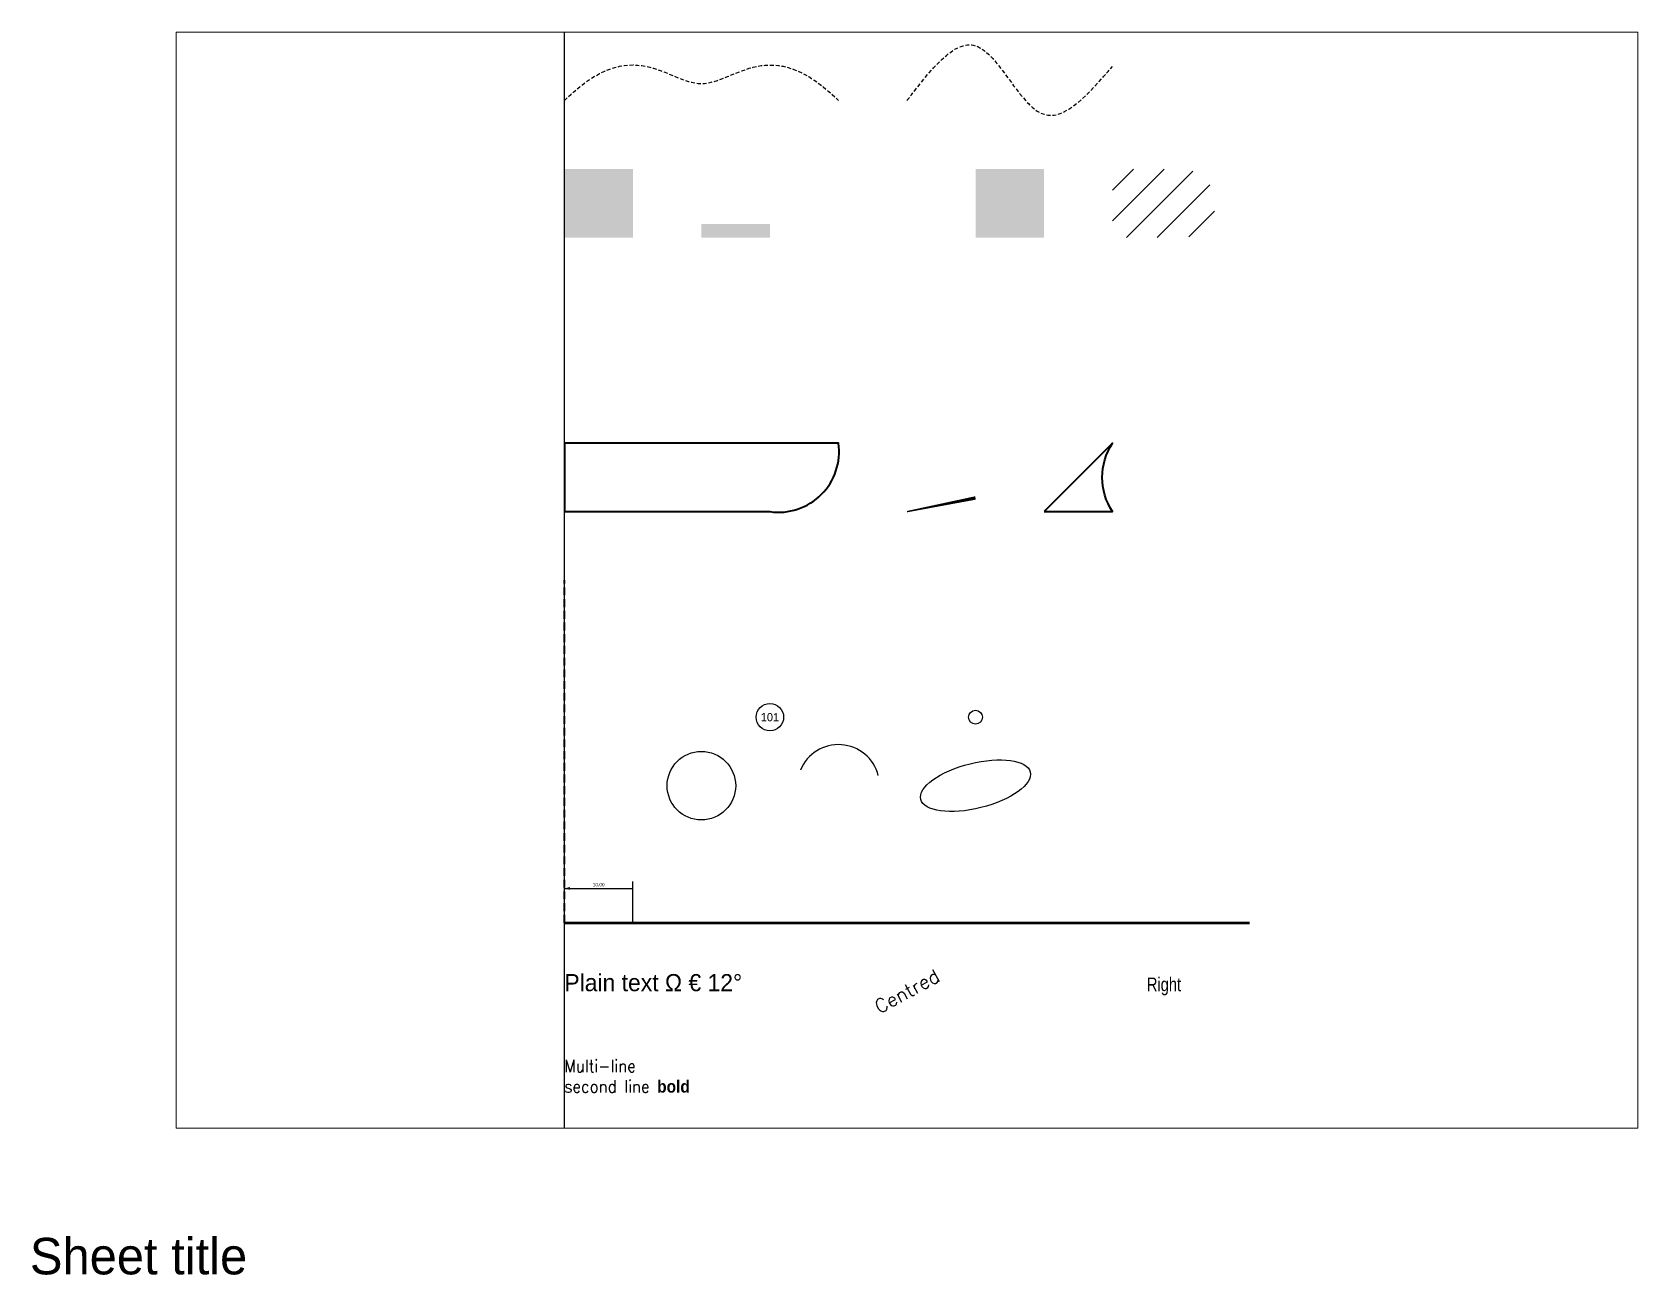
# Paper-space layout 'Plan sheet' of a CAD drawing. Header units: millimetres. Extents: x 20 to 240, y 15 to 185.
# The model-space entities are those that its viewports show. They can reach past a viewport. Long polylines and large blocks are cut down to what shows.
import ezdxf
from ezdxf.enums import TextEntityAlignment as Align

# ---------------------------------------------------------------- set-up
doc = ezdxf.new("R2010")
doc.units = ezdxf.units.MM
doc.linetypes.add('DASHED', pattern=[0.75, 0.5, -0.25])
doc.layers.add('Construction', color=9, linetype='Continuous', plot=False)
doc.layers.add('Viewports', color=7, linetype='Continuous', plot=False)
for name, color, linetype in [('Curves', 30, 'DASHED'), ('Dims', 6, 'Continuous'), ('Doors', 4, 'Continuous'), ('Fill', 5, 'Continuous'), ('Text', 2, 'Continuous')]:
    doc.layers.add(name, color=color, linetype=linetype)
doc.layers.add('Fixtures', color=7, linetype='Continuous', true_color=0xff8800)
doc.layers.add('Walls', color=1, linetype='Continuous', lineweight=35)
doc.styles.add('Notes', font='romans.shx', dxfattribs={"width": 0.9})
doc.dimstyles.new('Arch', dxfattribs={"dimscale": 2, "dimtxt": 0.5, "dimasz": 0.4, "dimexe": 0.18, "dimexo": 0.0625, "dimgap": 0.09, "dimtad": 0, "dimtih": 1, "dimtoh": 1, "dimzin": 0, "dimdsep": 46, "dimtxsty": 'Standard', "dimcen": 0.09, "dimadec": 0, "dimazin": 0, "dimtfac": 1, "dimtdec": 4, "dimtofl": 0, "dimtmove": 0, "dimatfit": 3, "dimfxl": 1, "dimtolj": 1, "dimtzin": 0, "dimarcsym": 0})

# ---------------------------------------------------------------- blocks, each defined once
blk = doc.blocks.new('Door tag')
blk.add_circle((0, 0), 1)
blk.add_attdef('NUMBER', text='', height=0.6).set_placement((0, 0), align=Align.MIDDLE_CENTER)
at = {"flags": 1}
blk.add_attdef('TYPE', (0, -1.5), '', height=0.3, dxfattribs=at)
blk = doc.blocks.new('*D1')
for p, q in [((0, 0), (0, 6)), ((0, 5), (10, 5)), ((10, 0), (10, 6))]:
    blk.add_line(p, q)
blk.add_solid([(0, 5), (0.8, 5.2), (0.8, 4.8)])
at = {"layer": 'Defpoints'}
blk.add_point((0, 0), dxfattribs=at)
at = {"insert": (5, 5.3), "char_height": 0.5, "attachment_point": 8}
blk.add_mtext('10.00', dxfattribs=at)

msp = doc.modelspace()

# ---------------------------------------------------------------- hatches: boundary and pattern name
at = {"layer": 'Fill'}
msp.add_hatch(color=256, dxfattribs=at).paths.add_polyline_path([(60, 100), (70, 100), (70, 110), (60, 110)])
h = msp.add_hatch(dxfattribs=at)
h.set_pattern_fill('ANSI31', color=256, style=0)
edge = h.paths.add_edge_path()
edge.add_line((80, 100), (90, 100))
edge.add_arc((90, 105), 5, -90, 90)
edge.add_line((90, 110), (80, 110))
edge.add_line((80, 110), (80, 100))

# ---------------------------------------------------------------- linework, layer by layer
at = {"layer": 'Construction'}
msp.add_xline((0, 145), (0, 1), dxfattribs=at)
at = {"layer": 'Curves'}
msp.add_open_spline([(0, 120), (10, 130), (20, 115), (30, 130), (40, 120)], degree=3, dxfattribs=at)
msp.add_spline([(50, 120), (60, 128), (70, 118), (80, 125)], degree=3, dxfattribs=at)
at = {"layer": 'Fill', "color": 3}
msp.add_solid([(0, 100), (10, 100), (0, 110), (10, 110)], dxfattribs=at)
at = {"layer": 'Fill'}
msp.add_trace([(20, 100), (30, 100), (20, 102), (30, 102)], dxfattribs=at)
at = {"layer": 'Fixtures', "color": 0, "true_color": 0x3366cc}
msp.add_circle((20, 20), 5, dxfattribs=at)
at = {"layer": 'Fixtures'}
msp.add_arc((40, 20), 6, 14.32394, 157.56339, dxfattribs=at)
msp.add_ellipse((60, 20), major_axis=(8, 2), ratio=0.4, dxfattribs=at)
at = {"layer": 'Walls', "color": 1, "linetype": 'DASHED', "ltscale": 2}
msp.add_line((0, 0, 1), (0, 50, 2.5), dxfattribs=at)
at = {"layer": 'Walls', "lineweight": 50}
msp.add_line((0, 0), (100, 0), dxfattribs=at)
at = {"layer": 'Walls', "elevation": 3}
msp.add_lwpolyline([(0, 60), (30, 60, 0.5), (40, 70), (0, 70)], format="xyb", close=True, dxfattribs=at)
at = {"layer": 'Walls'}
msp.add_lwpolyline([(70, 60), (80, 60, -0.3), (80, 70)], format="xyb", close=True, dxfattribs=at)
msp.add_lwpolyline([(50, 60, 0.2, 0.5, 0), (60, 62, 0, 0, 0)], format="xyseb", dxfattribs=at)

# ---------------------------------------------------------------- block references
at = {"layer": 'Doors'}
ref = msp.add_blockref('Door tag', (30, 30), dxfattribs=dict(at, xscale=2, yscale=2, zscale=2, rotation=17.1887338539247))
ref.add_attrib('NUMBER', '101', dxfattribs={"height": 1.2}).set_placement((30, 30), align=Align.MIDDLE_CENTER)
msp.add_blockref('Door tag', (60, 30), dxfattribs=at)

# ---------------------------------------------------------------- texts
at = {"layer": 'Text', "style": 'Notes'}
msp.add_text('Centred', height=2, rotation=28.64789, dxfattribs=at).set_placement((50, -10), align=Align.MIDDLE_CENTER)
at = {"layer": 'Text'}
msp.add_text('Plain text Ω € 12°', height=2.5, dxfattribs=at).set_placement((0, -10))
at = {"layer": 'Text', "width": 0.8}
msp.add_text('Right', height=2, dxfattribs=at).set_placement((90, -10), align=Align.RIGHT)
at = {"layer": 'Text', "insert": (0, -20), "char_height": 1.8, "width": 40, "attachment_point": 1, "style": 'Notes'}
msp.add_mtext('Multi-line\\Psecond line {\\fArial|b1;bold}', dxfattribs=at)

# ---------------------------------------------------------------- dimensions: what is measured, and where the dimension line sits
at = {"layer": 'Dims'}
dim = msp.add_linear_dim(base=(10, 5), p1=(0, 0), p2=(10, 0), dimstyle='Arch', dxfattribs=at)
dim.commit()
dim.dimension.update_dxf_attribs({"geometry": '*D1', "text_midpoint": (5, 5.3)})

psp = doc.layouts.new('Plan sheet')

# ---------------------------------------------------------------- texts
at = {"layer": 'Text'}
psp.add_text('Sheet title', height=5, dxfattribs=at).set_placement((20, 15))

# ---------------------------------------------------------------- viewports
at = {"layer": 'Viewports'}
psp.add_viewport(center=(140, 110), size=(200, 150), view_center_point=(50, 50), view_height=160, dxfattribs=at)

doc.saveas('drawing.dxf')
